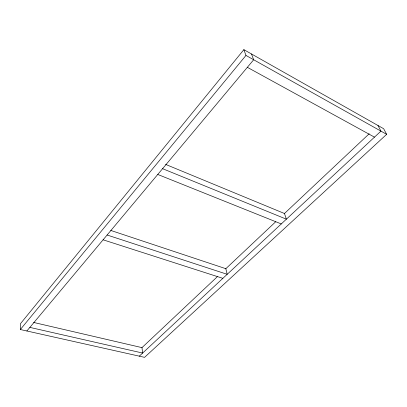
<?xml version="1.0" encoding="UTF-8"?>
<svg xmlns="http://www.w3.org/2000/svg" width="407" height="407" viewBox="0 0 407 407"><rect width="100%" height="100%" fill="white"/><g stroke="black" fill="none" stroke-linecap="round" stroke-linejoin="round"><path stroke-width="0.61" d="M20.35 329.528L20.452 323.702L243.864 49.659L383.653 128.709L386.65 134.325L144.571 357.341L20.35 329.528L245.965 55.438L243.864 49.659M26.857 330.988L253.673 59.758L251.511 53.983M141.901 347.7L217.353 276.684M225.682 268.839L275.676 221.784M162.586 168.681L286.386 219.18L284.468 213.507L369.18 133.776M139.296 356.161L380.942 131.125L377.976 125.498M29.859 327.396L142.633 353.052L141.972 347.629L33.613 322.446M103.103 239.809L222.863 278.337M107.112 235.017L227.187 274.308L225.839 268.691L110.765 230.433M157.763 174.45L281.288 223.931M165.588 164.382L284.468 213.507M247.354 67.318L374.486 137.139M245.965 55.438L386.65 134.325"/></g></svg>
